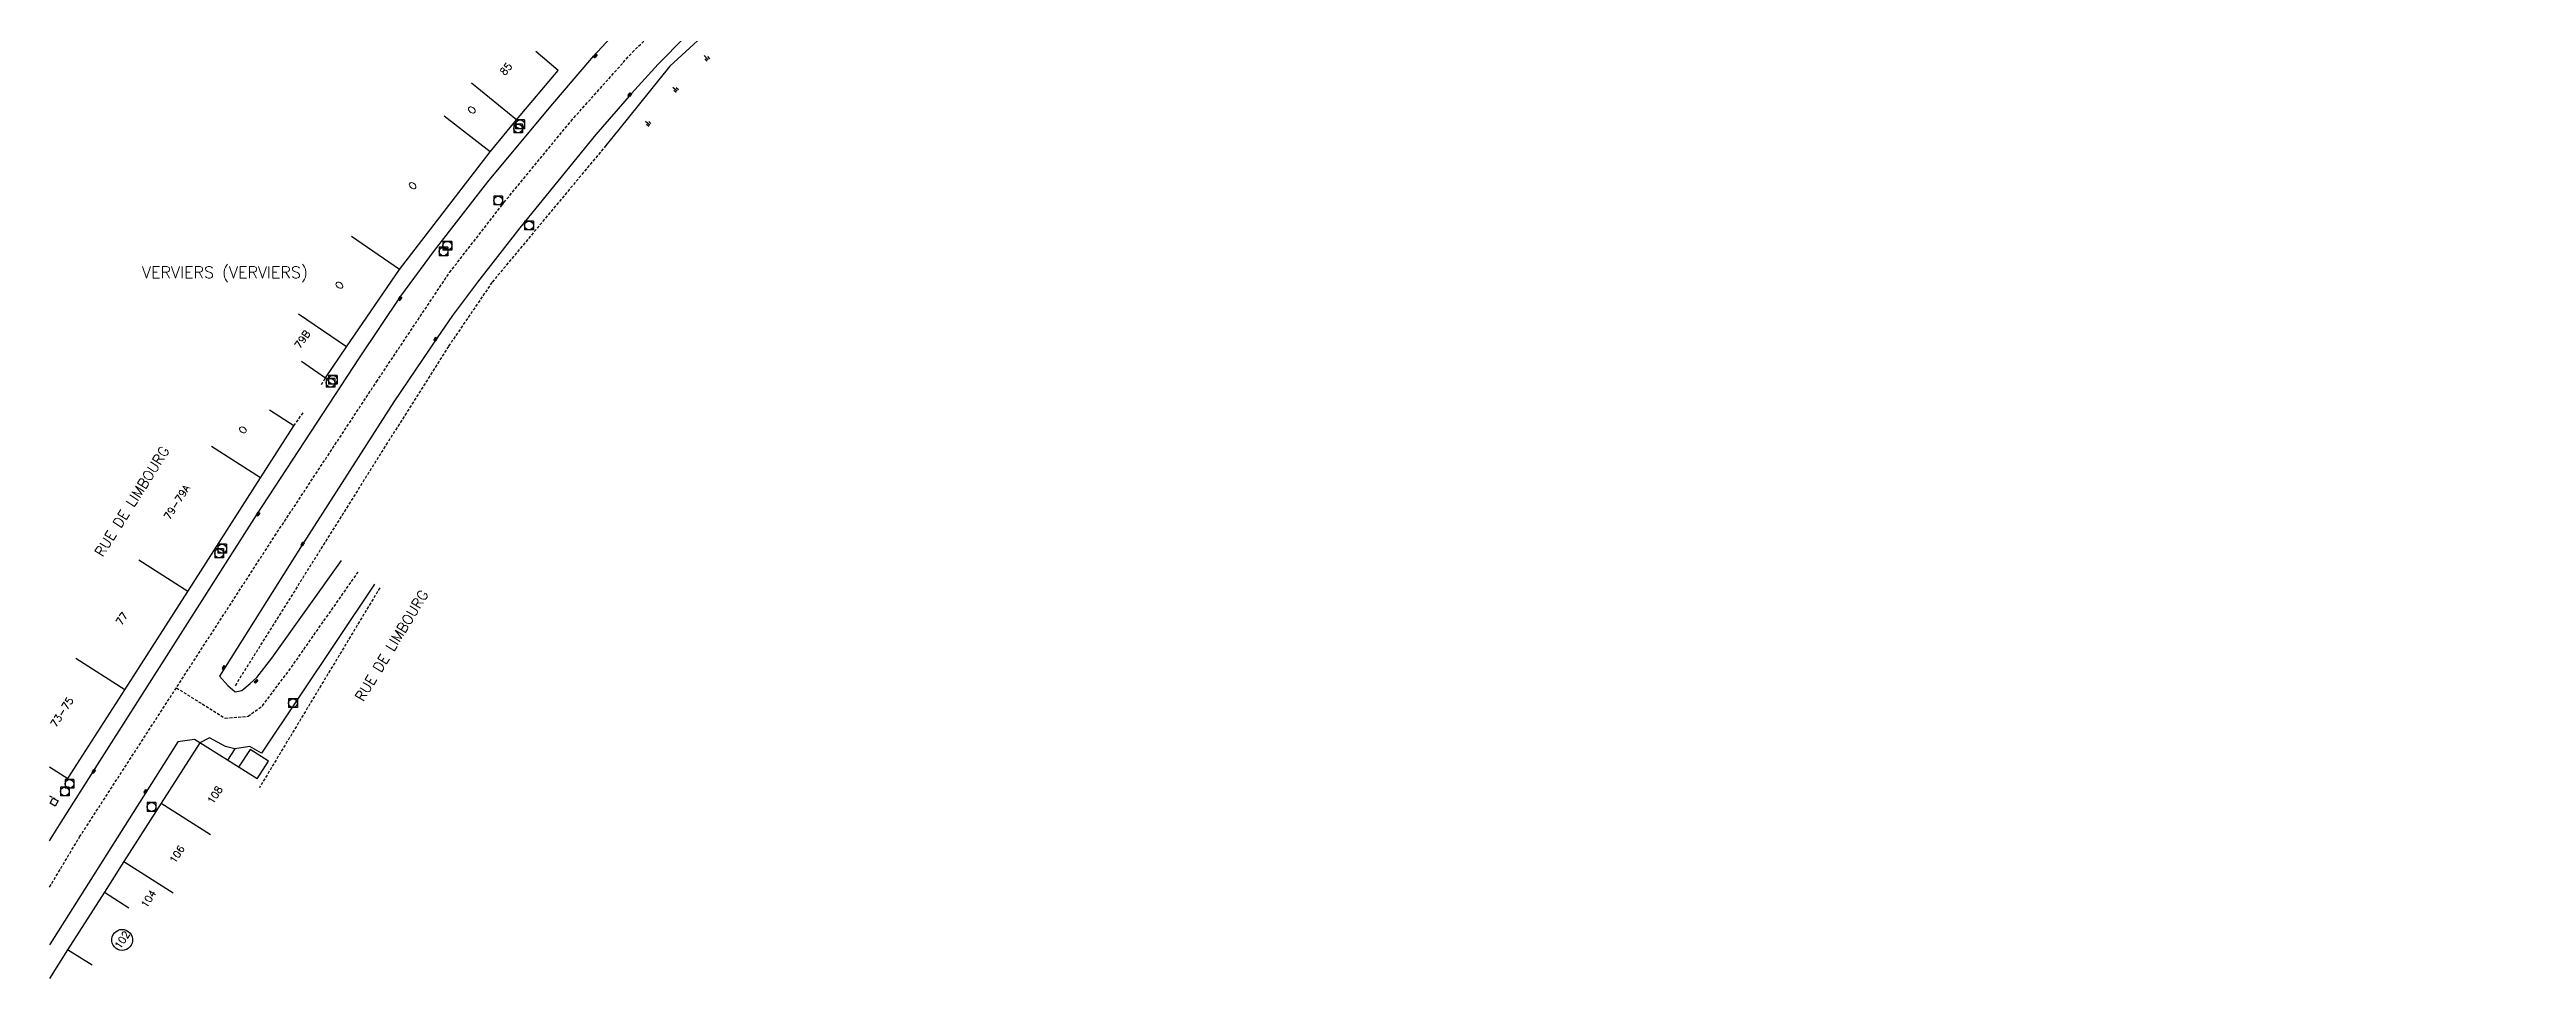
# Model space of a CAD drawing. Header units: millimetres. Extents: x 257000 to 258000, y 143999 to 144912.
# Drawn here: x 257000 to 257425.2, y 144389.8 to 144549.3 of the extents above; entities that cross this region are included whole.
import ezdxf
from ezdxf.enums import TextEntityAlignment as Align

# ---------------------------------------------------------------- set-up
doc = ezdxf.new("R2010")
doc.units = ezdxf.units.MM
doc.linetypes.add('DASHED', pattern=[0.75, 0.5, -0.25])
doc.layers.get('0').update_dxf_attribs({"linetype": 'CONTINUOUS'})
for name, color, linetype in [('W0001', 6, 'DASHED'), ('W0008', 7, 'CONTINUOUS'), ('W0100', 7, 'CONTINUOUS'), ('W0112', 1, 'DASHED'), ('W0211', 2, 'CONTINUOUS'), ('W0400', 7, 'CONTINUOUS'), ('W0420', 7, 'CONTINUOUS'), ('W0980', 7, 'CONTINUOUS'), ('W0989', 7, 'CONTINUOUS'), ('W0991', 7, 'CONTINUOUS'), ('W1102', 7, 'CONTINUOUS')]:
    doc.layers.add(name, color=color, linetype=linetype)
doc.styles.get("Standard").update_dxf_attribs({"font": 'romans.shx', "width": 0.85})

# ---------------------------------------------------------------- blocks, each defined once
blk = doc.blocks.new('t211o')
at = {"color": 0, "linetype": 'Continuous'}
for p, q in [((-0.29, 0.5), (-0.29, 0)), ((0, 1), (0, 0)), ((0.29, 0.5), (0.29, 0))]:
    blk.add_line(p, q, dxfattribs=at)
blk = doc.blocks.new('T420')
for p, q in [((0.75, 0.75), (-0.75, 0.75)), ((-0.75, 0.75), (-0.75, -0.75)), ((0.75, 0.75), (0.75, -0.75)), ((0.75, -0.75), (-0.75, -0.75))]:
    blk.add_line(p, q)
blk.add_ellipse((0, 0), major_axis=(-0.53, 0.53), ratio=1, start_param=3.926991, end_param=10.210176)
blk = doc.blocks.new('T400')
for p, q in [((-0.15, 0.3), (0.15, 0.3)), ((-0.15, -0.25), (-0.15, 0.3)), ((-0.15, 0.15), (0.15, 0.15)), ((-0.15, 0), (0.15, 0)), ((0.15, 0.3), (0.15, -0.25)), ((-0.15, -0.15), (0.15, -0.15)), ((-0.15, -0.25), (-0.15, -0.3)), ((-0.15, -0.3), (0.15, -0.3)), ((0.15, -0.3), (0.15, -0.25))]:
    blk.add_line(p, q)
blk = doc.blocks.new('t112o')
at = {"color": 0, "linetype": 'Continuous'}
for p, q in [((-0.5, 0.5), (0.5, 0.5)), ((-0.5, -0.5), (-0.5, 0.5)), ((0.5, 0.5), (0.5, -0.5)), ((0.5, -0.5), (-0.5, -0.5))]:
    blk.add_line(p, q, dxfattribs=at)

msp = doc.modelspace()

# ---------------------------------------------------------------- linework, layer by layer
at = {"layer": 'W0001'}
for points in [[(257000, 144405.47), (257005.17, 144414.1), (257038.68, 144465.76), (257056.13, 144492.23), (257068.67, 144510.98), (257078.04, 144523.04), (257089.52, 144536.98), (257100.06, 144548.81), (257119.86, 144568.14), (257135.55, 144581.03), (257151.84, 144591.92), (257175.38, 144605.16), (257190.84, 144612.19), (257220.83, 144622.85), (257235.36, 144626.36), (257258.2, 144629.41), (257274.13, 144630.46), (257292.99, 144630.34), (257324.15, 144629.06), (257345, 144625.89), (257365.03, 144621.91), (257403.81, 144611.6), (257430.4, 144604.46)], [(257021.77, 144439.69), (257030.14, 144434.47), (257034.09, 144434.8), (257036.55, 144436.61), (257041.08, 144442.61), (257052.96, 144459.53)]]:
    msp.add_lwpolyline(points, dxfattribs=at)
at = {"layer": 'W0008'}
for p, q in [((257031.8, 144429.23), (257030.53, 144427.24)), ((257009.41, 144404.58), (257003.06, 144394.73))]:
    msp.add_line(p, q, dxfattribs=at)
for points in [[(257194.33, 144608), (257183.17, 144603.25), (257172.94, 144598.26), (257158.02, 144589.96), (257143.76, 144580.77), (257133.87, 144573.63), (257125.04, 144566.25), (257113.69, 144556.1), (257104.49, 144546.78), (257099.93, 144541.71), (257093.77, 144534.68), (257080.73, 144518.65), (257073.44, 144509.35), (257069.17, 144503.58), (257066.54, 144499.79)], [(257000, 144413.43), (257001.98, 144416.6), (257008.21, 144426.44), (257035.51, 144469.3), (257053.19, 144496.32), (257060.32, 144506.92), (257066.09, 144514.75), (257075.22, 144526.57), (257086.05, 144539.55), (257093.42, 144548.2), (257101.01, 144556.39), (257114.55, 144569.15)], [(257066.54, 144499.79), (257059.08, 144488.77), (257043.11, 144463.79), (257029.19, 144441.69), (257030.62, 144440.06), (257031.85, 144438.98), (257033, 144439.24), (257034.47, 144440.42), (257035.58, 144441.45), (257038.18, 144444.77), (257050.13, 144461.56)], [(257055.8, 144457.48), (257036.37, 144428.44), (257034.41, 144429.64), (257031.8, 144429.23), (257030.21, 144429.6), (257027.44, 144431.11), (257025.8, 144430.24)], [(257025.8, 144430.24), (257024.86, 144430.8), (257022.05, 144430.42), (257000.1, 144395.73), (257000, 144395.56)]]:
    msp.add_lwpolyline(points, dxfattribs=at)
at = {"layer": 'W0100'}
for points in [[(257043.26, 144495.74), (257047.39, 144492.92), (257051, 144498.21), (257060.08, 144511.52), (257075.66, 144531.71), (257080.15, 144537.17), (257087.31, 144545.69), (257083.48, 144548.91)], [(257000, 144426.14), (257003.13, 144424.12), (257012.9, 144439.33), (257023.73, 144456.22), (257036.23, 144475.73), (257041.95, 144484.66), (257037.74, 144487.36)], [(257025.8, 144430.24), (257019.19, 144419.89), (257012.78, 144409.86), (257009.41, 144404.58), (257013.62, 144401.89)], [(257035.65, 144424.07), (257030.53, 144427.24), (257025.8, 144430.24)], [(257035.65, 144424.07), (257037.57, 144427.07), (257034.45, 144429.07), (257032.46, 144426.04)], [(257007.31, 144392.1), (257003.06, 144394.73), (257000, 144389.79)]]:
    msp.add_lwpolyline(points, dxfattribs=at)
at = {"layer": 'W0112'}
for p, q in [((257046.67, 144491.76), (257047.39, 144492.92)), ((257041.95, 144484.66), (257043.64, 144487.1)), ((257056.69, 144456.84), (257036.02, 144422.53)), ((257000, 144421.16), (257000.96, 144420.63))]:
    msp.add_line(p, q, dxfattribs=at)
for points in [[(257095.52, 144532.8), (257075.95, 144509.28), (257068.48, 144498.29)], [(257068.48, 144498.29), (257058.02, 144481.78), (257031.84, 144440.02)]]:
    msp.add_lwpolyline(points, dxfattribs=at)
at = {"layer": 'W0211'}
msp.add_lwpolyline([(257194.75, 144606.01), (257173.93, 144595.76), (257158.88, 144587.43), (257142.99, 144577.59), (257126.33, 144564.31), (257115.36, 144554.56), (257106.47, 144546.42), (257097.71, 144535.51), (257095.52, 144532.8)], dxfattribs=at)
at = {"layer": 'W1102'}
for p, q in [((257080.15, 144537.17), (257072.42, 144543.52)), ((257075.66, 144531.71), (257067.74, 144537.82)), ((257060.08, 144511.52), (257051.83, 144517.15)), ((257051, 144498.21), (257042.74, 144503.85)), ((257036.23, 144475.73), (257027.81, 144481.13)), ((257023.73, 144456.22), (257015.31, 144461.61)), ((257012.9, 144439.33), (257004.49, 144444.73)), ((257019.19, 144419.89), (257027.61, 144414.51)), ((257012.78, 144409.86), (257021.21, 144404.48))]:
    msp.add_line(p, q, dxfattribs=at)
msp.add_lwpolyline([(257012.46, 144394.61), (257012.09, 144394.65), (257011.73, 144394.76), (257011.41, 144394.95), (257011.13, 144395.2), (257010.91, 144395.51), (257010.75, 144395.85), (257010.67, 144396.22), (257010.67, 144396.59), (257010.75, 144396.96), (257010.91, 144397.31), (257011.13, 144397.61), (257011.41, 144397.86), (257011.73, 144398.05), (257012.09, 144398.17), (257012.46, 144398.21), (257012.84, 144398.17), (257013.2, 144398.05), (257013.52, 144397.86), (257013.8, 144397.61), (257014.02, 144397.31), (257014.18, 144396.96), (257014.25, 144396.59), (257014.25, 144396.22), (257014.18, 144395.85), (257014.02, 144395.51), (257013.8, 144395.2), (257013.52, 144394.95), (257013.2, 144394.76), (257012.84, 144394.65)], close=True, dxfattribs=at)

# ---------------------------------------------------------------- block references
at = {"layer": 'W0112', "rotation": 329.4851954728152}
msp.add_blockref('t112o', (257000.77, 144420.08), dxfattribs=at)
at = {"layer": 'W0211'}
for p, rotation in [((257113.06, 144547.49), 42.49117051756505), ((257107.77, 144542.19), 51.22069867353846), ((257103.07, 144536.35), 51.22069867353846)]:
    msp.add_blockref('t211o', p, dxfattribs=dict(at, rotation=rotation))
at = {"layer": 'W0400'}
for p, rotation in [((257093.71, 144548.21), 318.2931498304995), ((257099.59, 144541.5), 318.4366115674799), ((257060.17, 144506.51), 325.8917225325231), ((257066.28, 144499.53), 326.4461075699926), ((257035.79, 144469.53), 326.7896706126475), ((257043.44, 144464.39), 327.8078292356499), ((257029.93, 144443.17), 326.5167755447975), ((257035.46, 144440.79), 312.8738277901419), ((257007.58, 144425.36), 327.3652196173645), ((257016.5, 144421.9), 328.3825089498926)]:
    msp.add_blockref('T400', p, dxfattribs=dict(at, rotation=rotation))
at = {"layer": 'W0420'}
for p in [(257080.44, 144535.7), (257080.77, 144536.43), (257077.02, 144523.33), (257082.31, 144519.05), (257067.64, 144514.58), (257068.29, 144515.58), (257048.25, 144492.04), (257048.62, 144492.58), (257029.1, 144462.77), (257029.62, 144463.58), (257041.79, 144437.04), (257003.44, 144423.2), (257002.61, 144421.9), (257017.52, 144419.23)]:
    msp.add_blockref('T420', p, dxfattribs=at)

# ---------------------------------------------------------------- texts
at = {"layer": 'W0980'}
msp.add_text('VERVIERS (VERVIERS)', height=2, dxfattribs=at).set_placement((257030.13, 144510.87), align=Align.MIDDLE)
at = {"layer": 'W0989'}
for rotation, p in [(57.9045, (257014.15, 144471.7)), (58.6747, (257058.74, 144446.94))]:
    msp.add_text('RUE DE LIMBOURG', height=1.75, rotation=rotation, dxfattribs=at).set_placement(p, align=Align.MIDDLE)
at = {"layer": 'W0991'}
for s, rotation, p in [('85', 49.9267, (257078.37, 144545.94)), ('O', 50.5805, (257072.5, 144538.89)), ('O', 52.3614, (257062.33, 144525.89)), ('O', 55.6768, (257049.76, 144508.81)), ('79B', 55.6795, (257043.41, 144499.51)), ('O', 57.3551, (257033.19, 144483.97)), ('79-79A', 57.3529, (257021.86, 144471.56)), ('77', 57.3547, (257012.42, 144451.55)), ('73-75', 57.2667, (257002.13, 144435.51)), ('108', 57.4347, (257028.39, 144421.3)), ('106', 57.4398, (257021.89, 144411.11)), ('104', 57.4334, (257017, 144403.46)), ('102', 57.1899, (257012.47, 144396.41))]:
    msp.add_text(s, height=1.25, rotation=rotation, dxfattribs=at).set_placement(p, align=Align.MIDDLE)

doc.saveas('drawing.dxf')
